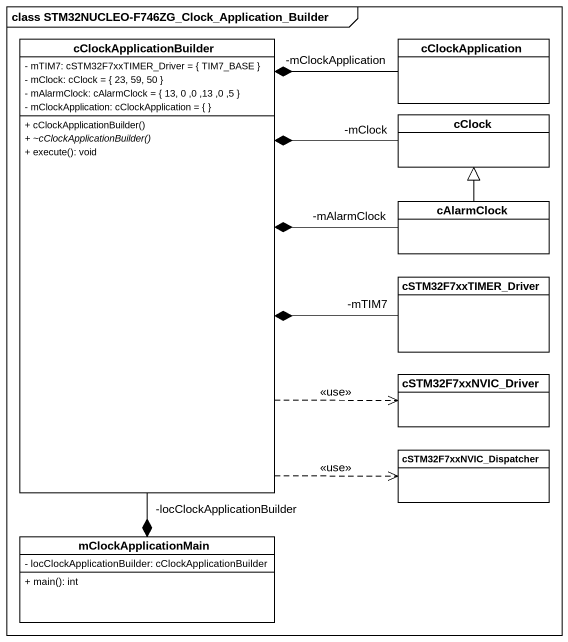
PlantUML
@startuml
mainframe class STM32NUCLEO-F746ZG_Clock_Application_Builder
hide circle
hide empty members
skinparam classAttributeIconSize 0
class cClockApplicationBuilder {
  - mTIM7: cSTM32F7xxTIMER_Driver = { TIM7_BASE }
  - mClock: cClock = { 23, 59, 50 }
  - mAlarmClock: cAlarmClock = { 13, 0 ,0 ,13 ,0 ,5 }
  - mClockApplication: cClockApplication = { }
  + cClockApplicationBuilder()
  {abstract} + ~cClockApplicationBuilder()
  + execute(): void
}
class cClockApplication
class cClock
class cAlarmClock
class cSTM32F7xxTIMER_Driver
class cSTM32F7xxNVIC_Driver
class cSTM32F7xxNVIC_Dispatcher
class mClockApplicationMain {
  - locClockApplicationBuilder: cClockApplicationBuilder
  + main(): int
}
cClockApplicationBuilder *-right- "-mClockApplication" cClockApplication
cClockApplicationBuilder *-right- "-mClock" cClock
cClockApplicationBuilder *-right- "-mAlarmClock" cAlarmClock
cClockApplicationBuilder *-right- "-mTIM7" cSTM32F7xxTIMER_Driver
cClockApplicationBuilder .right.> cSTM32F7xxNVIC_Driver : <<use>>
cClockApplicationBuilder ..> cSTM32F7xxNVIC_Dispatcher : <<use>>
cClockApplicationBuilder "-locClockApplicationBuilder" --* mClockApplicationMain
cAlarmClock -up-|> cClock
@enduml
